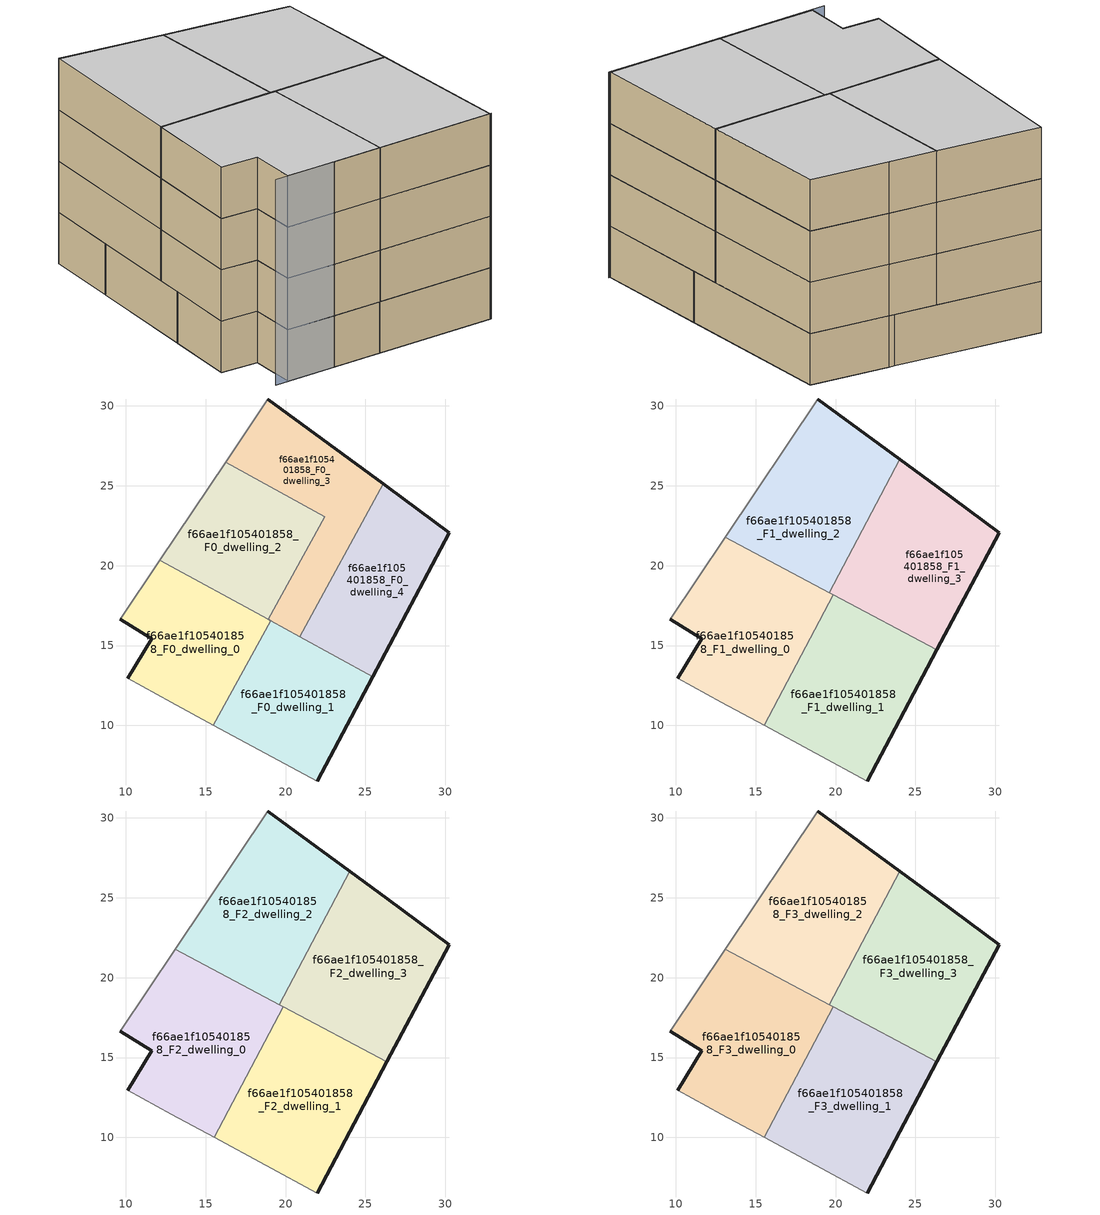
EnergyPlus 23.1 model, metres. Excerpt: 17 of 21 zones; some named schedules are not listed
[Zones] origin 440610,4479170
f66ae1f105401858_F0_dwelling_0
 floor ground (EU_floor_Construction): 15.49,10.02 19.06,16.55 12.14,20.34 9.65,16.63 11.62,15.43 10.12,12.94 12.85,11.44 z0
 wall outside (EU_wall_Construction): 10.12,12.94 11.62,15.43 9.65,16.63 z0:3
 wall adiabatic (EU_wall_Construction): 9.65,16.63 12.14,20.34 / 15.49,10.02 12.85,11.44 10.12,12.94 z0:3
 wall to f66ae1f105401858_F0_dwelling_1 (EU_wall_Construction): 19.06,16.55 15.49,10.02 z0:3
 wall to f66ae1f105401858_F0_dwelling_2 (EU_wall_Construction): 12.14,20.34 18.92,16.63 z0:3
 wall to f66ae1f105401858_F0_dwelling_3 (EU_wall_Construction): 18.92,16.63 19.06,16.55 z0:3
f66ae1f105401858_F0_dwelling_1
 floor ground (EU_floor_Construction): 21.97,6.52 25.45,13.05 19.06,16.55 15.49,10.02 z0
 wall outside (EU_wall_Construction): 25.45,13.05 21.97,6.52 z0:3
 wall adiabatic (EU_wall_Construction): 21.97,6.52 15.49,10.02 z0:3
 wall to f66ae1f105401858_F0_dwelling_4 (EU_wall_Construction): 20.88,15.56 25.45,13.05 z0:3
 wall to f66ae1f105401858_F0_dwelling_3 (EU_wall_Construction): 19.06,16.55 20.88,15.56 z0:3
f66ae1f105401858_F0_dwelling_2
 floor ground (EU_floor_Construction): 18.92,16.63 22.44,23.07 16.24,26.47 12.14,20.34 z0
 wall to f66ae1f105401858_F0_dwelling_3 (EU_wall_Construction): 16.24,26.47 22.44,23.07 18.92,16.63 z0:3
 wall adiabatic (EU_wall_Construction): 12.14,20.34 16.24,26.47 z0:3
f66ae1f105401858_F0_dwelling_3
 floor ground (EU_floor_Construction): 20.88,15.56 26.12,25.12 18.89,30.43 16.24,26.47 22.44,23.07 18.92,16.63 z0
 wall outside (EU_wall_Construction): 18.89,30.43 26.12,25.12 z0:3
 wall adiabatic (EU_wall_Construction): 16.24,26.47 18.89,30.43 z0:3
 wall to f66ae1f105401858_F0_dwelling_4 (EU_wall_Construction): 26.12,25.12 20.88,15.56 z0:3
 ceiling adiabatic (EU_roof_Construction): 21.76,17.16 20.88,15.56 19.02,16.57 19.87,18.17 z3
f66ae1f105401858_F0_dwelling_4
 floor ground (EU_floor_Construction): 25.45,13.05 30.25,22.07 26.36,24.94 26.12,25.12 20.88,15.56 z0
 wall outside (EU_wall_Construction): 26.12,25.12 26.36,24.94 30.25,22.07 25.45,13.05 z0:3
 ceiling adiabatic (EU_roof_Construction): 26.34,14.72 25.45,13.05 20.88,15.56 21.76,17.16 z3
f66ae1f105401858_F1_dwelling_0
 floor to f66ae1f105401858_F0_dwelling_0 (EU_floor_Construction): 17.06,12.9 19.02,16.57 12.14,20.34 9.65,16.63 11.62,15.43 10.12,12.94 12.85,11.44 15.49,10.02 z3
 floor to f66ae1f105401858_F0_dwelling_1 (EU_floor_Construction): 15.52,10 17.06,12.9 15.49,10.02 z3
 floor to f66ae1f105401858_F0_dwelling_2 (EU_floor_Construction): 18.92,16.63 19.78,18.21 13.09,21.77 12.14,20.34 z3
 floor to f66ae1f105401858_F0_dwelling_3 (EU_floor_Construction): 19.02,16.57 19.87,18.17 19.78,18.21 18.92,16.63 z3
 wall outside (EU_wall_Construction): 10.12,12.94 11.62,15.43 9.65,16.63 z3:6
 wall adiabatic (EU_wall_Construction): 9.65,16.63 13.09,21.77 / 15.52,10 12.85,11.44 10.12,12.94 z3:6
 wall to f66ae1f105401858_F1_dwelling_1 (EU_wall_Construction): 19.87,18.17 15.52,10 z3:6
 wall to f66ae1f105401858_F1_dwelling_2 (EU_wall_Construction): 13.09,21.77 19.59,18.31 z3:6
 wall to f66ae1f105401858_F1_dwelling_3 (EU_wall_Construction): 19.59,18.31 19.87,18.17 z3:6
f66ae1f105401858_F1_dwelling_1
 floor to f66ae1f105401858_F0_dwelling_1 (EU_floor_Construction): 21.97,6.52 25.45,13.05 19.06,16.55 17.06,12.9 15.52,10 z3
 floor to f66ae1f105401858_F0_dwelling_0 (EU_floor_Construction): 17.06,12.9 19.06,16.55 19.02,16.57 z3
 floor adiabatic (EU_floor_Construction): 25.45,13.05 26.34,14.72 19.87,18.17 19.02,16.57 z3
 wall outside (EU_wall_Construction): 26.34,14.72 21.97,6.52 z3:6
 wall adiabatic (EU_wall_Construction): 21.97,6.52 15.52,10 z3:6
 wall to f66ae1f105401858_F1_dwelling_3 (EU_wall_Construction): 19.87,18.17 26.34,14.72 z3:6
f66ae1f105401858_F1_dwelling_2
 floor to f66ae1f105401858_F0_dwelling_2 (EU_floor_Construction): 19.59,18.31 22.19,23.21 16.24,26.47 13.09,21.77 z3
 floor to f66ae1f105401858_F0_dwelling_3 (EU_floor_Construction): 22.19,23.21 24.03,26.66 18.89,30.43 16.24,26.47 z3
 wall outside (EU_wall_Construction): 18.89,30.43 24.03,26.66 z3:6
 wall to f66ae1f105401858_F1_dwelling_3 (EU_wall_Construction): 24.03,26.66 19.59,18.31 z3:6
 wall adiabatic (EU_wall_Construction): 13.09,21.77 18.89,30.43 z3:6
f66ae1f105401858_F1_dwelling_3
 floor to f66ae1f105401858_F0_dwelling_3 (EU_floor_Construction): 21.76,17.16 26.12,25.12 24.03,26.66 22.19,23.21 22.44,23.07 19.78,18.21 z3
 floor to f66ae1f105401858_F0_dwelling_4 (EU_floor_Construction): 26.34,14.72 30.25,22.07 26.36,24.94 26.12,25.12 21.76,17.16 z3
 floor to f66ae1f105401858_F0_dwelling_2 (EU_floor_Construction): 19.78,18.21 22.44,23.07 22.19,23.21 19.59,18.31 z3
 wall outside (EU_wall_Construction): 24.03,26.66 26.36,24.94 30.25,22.07 26.34,14.72 z3:6
f66ae1f105401858_F2_dwelling_0
 floor to f66ae1f105401858_F1_dwelling_0 (EU_floor_Construction): 15.52,10 19.87,18.17 13.09,21.77 9.65,16.63 11.62,15.43 10.12,12.94 12.85,11.44 z6
 wall outside (EU_wall_Construction): 10.12,12.94 11.62,15.43 9.65,16.63 z6:9
 wall adiabatic (EU_wall_Construction): 9.65,16.63 13.09,21.77 / 15.52,10 12.85,11.44 10.12,12.94 z6:9
 wall to f66ae1f105401858_F2_dwelling_1 (EU_wall_Construction): 19.87,18.17 15.52,10 z6:9
 wall to f66ae1f105401858_F2_dwelling_2 (EU_wall_Construction): 13.09,21.77 19.59,18.31 z6:9
 wall to f66ae1f105401858_F2_dwelling_3 (EU_wall_Construction): 19.59,18.31 19.87,18.17 z6:9
f66ae1f105401858_F2_dwelling_1
 floor to f66ae1f105401858_F1_dwelling_1 (EU_floor_Construction): 21.97,6.52 26.34,14.72 19.87,18.17 15.52,10 z6
 wall outside (EU_wall_Construction): 26.34,14.72 21.97,6.52 z6:9
 wall adiabatic (EU_wall_Construction): 21.97,6.52 15.52,10 z6:9
 wall to f66ae1f105401858_F2_dwelling_3 (EU_wall_Construction): 19.87,18.17 26.34,14.72 z6:9
f66ae1f105401858_F2_dwelling_2
 floor to f66ae1f105401858_F1_dwelling_2 (EU_floor_Construction): 19.59,18.31 24.03,26.66 18.89,30.43 13.09,21.77 z6
 wall outside (EU_wall_Construction): 18.89,30.43 24.03,26.66 z6:9
 wall to f66ae1f105401858_F2_dwelling_3 (EU_wall_Construction): 24.03,26.66 19.59,18.31 z6:9
 wall adiabatic (EU_wall_Construction): 13.09,21.77 18.89,30.43 z6:9
f66ae1f105401858_F2_dwelling_3
 floor to f66ae1f105401858_F1_dwelling_3 (EU_floor_Construction): 26.34,14.72 30.25,22.07 26.36,24.94 24.03,26.66 19.59,18.31 z6
 wall outside (EU_wall_Construction): 24.03,26.66 26.36,24.94 30.25,22.07 26.34,14.72 z6:9
f66ae1f105401858_F3_dwelling_0
 floor to f66ae1f105401858_F2_dwelling_0 (EU_floor_Construction): 15.52,10 19.87,18.17 13.09,21.77 9.65,16.63 11.62,15.43 10.12,12.94 12.85,11.44 z9
 wall outside (EU_wall_Construction): 10.12,12.94 11.62,15.43 9.65,16.63 z9:12
 wall adiabatic (EU_wall_Construction): 9.65,16.63 13.09,21.77 / 15.52,10 12.85,11.44 10.12,12.94 z9:12
 wall to f66ae1f105401858_F3_dwelling_1 (EU_wall_Construction): 19.87,18.17 15.52,10 z9:12
 wall to f66ae1f105401858_F3_dwelling_2 (EU_wall_Construction): 13.09,21.77 19.59,18.31 z9:12
 wall to f66ae1f105401858_F3_dwelling_3 (EU_wall_Construction): 19.59,18.31 19.87,18.17 z9:12
 ceiling to f66ae1f105401858_F4_dwelling_0 (EU_floor_Construction): 19.87,18.17 15.52,10 12.85,11.44 10.12,12.94 11.62,15.43 9.65,16.63 13.09,21.77 z12
f66ae1f105401858_F3_dwelling_1
 floor to f66ae1f105401858_F2_dwelling_1 (EU_floor_Construction): 21.97,6.52 26.34,14.72 19.87,18.17 15.52,10 z9
 wall outside (EU_wall_Construction): 26.34,14.72 21.97,6.52 z9:12
 wall adiabatic (EU_wall_Construction): 21.97,6.52 15.52,10 z9:12
 wall to f66ae1f105401858_F3_dwelling_3 (EU_wall_Construction): 19.87,18.17 26.34,14.72 z9:12
 ceiling to f66ae1f105401858_F4_dwelling_1 (EU_floor_Construction): 26.34,14.72 21.97,6.52 15.52,10 19.87,18.17 z12
f66ae1f105401858_F3_dwelling_2
 floor to f66ae1f105401858_F2_dwelling_2 (EU_floor_Construction): 19.59,18.31 24.03,26.66 18.89,30.43 13.09,21.77 z9
 wall outside (EU_wall_Construction): 18.89,30.43 24.03,26.66 z9:12
 wall to f66ae1f105401858_F3_dwelling_3 (EU_wall_Construction): 24.03,26.66 19.59,18.31 z9:12
 wall adiabatic (EU_wall_Construction): 13.09,21.77 18.89,30.43 z9:12
 ceiling to f66ae1f105401858_F4_dwelling_2 (EU_floor_Construction): 24.03,26.66 19.59,18.31 13.09,21.77 18.89,30.43 z12
f66ae1f105401858_F3_dwelling_3
 floor to f66ae1f105401858_F2_dwelling_3 (EU_floor_Construction): 26.34,14.72 30.25,22.07 26.36,24.94 24.03,26.66 19.59,18.31 z9
 wall outside (EU_wall_Construction): 24.03,26.66 26.36,24.94 30.25,22.07 26.34,14.72 z9:12
 ceiling to f66ae1f105401858_F4_dwelling_3 (EU_floor_Construction): 26.36,24.94 30.25,22.07 26.34,14.72 19.59,18.31 24.03,26.66 z12
shading: 9.39,13.31 22.05,6.48 z0:12
[Building]
EU S2 Campaign: North Axis=0; Terrain=City; Solar Distribution=FullExterior
[Site:Location]
Madrid: Latitude=40.5; Longitude=-3.5; Time Zone=1; Elevation=609
[SizingPeriod:WeatherFileDays]
AnnualSizingPeriod: Begin Month=1; Begin Day of Month=1; End Month=12; End Day of Month=31; Day of Week for Start Day=Monday; Use Weather File Daylight Saving Period=No; Use Weather File Rain and Snow Indicators=No
[MATERIAL]
EU_InternalMass_Material: Roughness=MediumRough; Thickness=0.1; Conductivity=1; Density=1800; Specific Heat=900; Thermal Absorptance=0.9; Solar Absorptance=0.7; Visible Absorptance=0.7
[MATERIAL:NOMASS] Roughness=MediumRough; Thermal Absorptance=0.9; Solar Absorptance=0.7; Visible Absorptance=0.7
Name | Thermal Resistance
EU_wall_NoMass | 1.60022
EU_roof_NoMass | 1.57597
EU_floor_NoMass | 0.470652
[CONSTRUCTION]
EU_wall_Construction: EU_wall_NoMass
EU_roof_Construction: EU_roof_NoMass
EU_floor_Construction: EU_floor_NoMass
EU_InternalMass_Construction: EU_InternalMass_Material
[ZONE] Type=1; Multiplier=1; Ceiling Height=autocalculate; Floor Area=autocalculate; Part of Total Floor Area=Yes
Name | Volume
f66ae1f105401858_F0_dwelling_0 | 163.139
f66ae1f105401858_F1_dwelling_0; f66ae1f105401858_F2_dwelling_0; f66ae1f105401858_F3_dwelling_0 | 203.915
f66ae1f105401858_F0_dwelling_1 | 163.133
f66ae1f105401858_F1_dwelling_1; f66ae1f105401858_F2_dwelling_1; f66ae1f105401858_F3_dwelling_1 | 203.912
f66ae1f105401858_F0_dwelling_2 | 163.107
f66ae1f105401858_F1_dwelling_2; f66ae1f105401858_F2_dwelling_2; f66ae1f105401858_F3_dwelling_2 | 203.916
f66ae1f105401858_F0_dwelling_3 | 163.126
f66ae1f105401858_F1_dwelling_3; f66ae1f105401858_F2_dwelling_3; f66ae1f105401858_F3_dwelling_3 | 203.914
f66ae1f105401858_F0_dwelling_4 | 163.134
[INTERNALMASS] Construction=EU_InternalMass_Construction
Name | Zone or ZoneList | Surface Area
f66ae1f105401858_F0_dwelling_0_EU_InternalMass | f66ae1f105401858_F0_dwelling_0 | 54.3803
f66ae1f105401858_F0_dwelling_1_EU_InternalMass | f66ae1f105401858_F0_dwelling_1 | 54.3784
f66ae1f105401858_F0_dwelling_2_EU_InternalMass | f66ae1f105401858_F0_dwelling_2 | 54.3701
f66ae1f105401858_F0_dwelling_3_EU_InternalMass | f66ae1f105401858_F0_dwelling_3 | 54.3752
f66ae1f105401858_F0_dwelling_4_EU_InternalMass | f66ae1f105401858_F0_dwelling_4 | 54.3764
f66ae1f105401858_F1_dwelling_0_EU_InternalMass | f66ae1f105401858_F1_dwelling_0 | 67.9724
f66ae1f105401858_F1_dwelling_1_EU_InternalMass | f66ae1f105401858_F1_dwelling_1 | 67.9717
f66ae1f105401858_F1_dwelling_2_EU_InternalMass | f66ae1f105401858_F1_dwelling_2 | 67.9728
f66ae1f105401858_F1_dwelling_3_EU_InternalMass | f66ae1f105401858_F1_dwelling_3 | 67.9715
f66ae1f105401858_F2_dwelling_0_EU_InternalMass | f66ae1f105401858_F2_dwelling_0 | 67.9724
f66ae1f105401858_F2_dwelling_1_EU_InternalMass | f66ae1f105401858_F2_dwelling_1 | 67.9717
f66ae1f105401858_F2_dwelling_2_EU_InternalMass | f66ae1f105401858_F2_dwelling_2 | 67.9728
f66ae1f105401858_F2_dwelling_3_EU_InternalMass | f66ae1f105401858_F2_dwelling_3 | 67.9715
f66ae1f105401858_F3_dwelling_0_EU_InternalMass | f66ae1f105401858_F3_dwelling_0 | 67.9724
f66ae1f105401858_F3_dwelling_1_EU_InternalMass | f66ae1f105401858_F3_dwelling_1 | 67.9717
f66ae1f105401858_F3_dwelling_2_EU_InternalMass | f66ae1f105401858_F3_dwelling_2 | 67.9728
f66ae1f105401858_F3_dwelling_3_EU_InternalMass | f66ae1f105401858_F3_dwelling_3 | 67.9715
[OTHEREQUIPMENT] Fuel Type=Electricity; Design Level Calculation Method=Watts/Area; Power per Zone Floor Area=1; Fraction Latent=0; Fraction Radiant=0; Fraction Lost=0; Carbon Dioxide Generation Rate=0; EndUse Subcategory=EU_Step8_InternalGains
Name | Zone or ZoneList or Space or SpaceList | Schedule
EU_Step8_InternalGain_f66ae1f105401858_F0_dwelling_0_f000 | f66ae1f105401858_F0_dwelling_0 | EU_Step8_GainSchedule_f66ae1f105401858_F0_dwelling_0_f000
EU_Step8_InternalGain_f66ae1f105401858_F0_dwelling_1_f000 | f66ae1f105401858_F0_dwelling_1 | EU_Step8_GainSchedule_f66ae1f105401858_F0_dwelling_1_f000
EU_Step8_InternalGain_f66ae1f105401858_F0_dwelling_2_f000 | f66ae1f105401858_F0_dwelling_2 | EU_Step8_GainSchedule_f66ae1f105401858_F0_dwelling_2_f000
EU_Step8_InternalGain_f66ae1f105401858_F0_dwelling_3_f000 | f66ae1f105401858_F0_dwelling_3 | EU_Step8_GainSchedule_f66ae1f105401858_F0_dwelling_3_f000
EU_Step8_InternalGain_f66ae1f105401858_F0_dwelling_4_f000 | f66ae1f105401858_F0_dwelling_4 | EU_Step8_GainSchedule_f66ae1f105401858_F0_dwelling_4_f000
EU_Step8_InternalGain_f66ae1f105401858_F1_dwelling_0_f000 | f66ae1f105401858_F1_dwelling_0 | EU_Step8_GainSchedule_f66ae1f105401858_F1_dwelling_0_f000
EU_Step8_InternalGain_f66ae1f105401858_F1_dwelling_1_f000 | f66ae1f105401858_F1_dwelling_1 | EU_Step8_GainSchedule_f66ae1f105401858_F1_dwelling_1_f000
EU_Step8_InternalGain_f66ae1f105401858_F1_dwelling_2_f000 | f66ae1f105401858_F1_dwelling_2 | EU_Step8_GainSchedule_f66ae1f105401858_F1_dwelling_2_f000
EU_Step8_InternalGain_f66ae1f105401858_F1_dwelling_3_f000 | f66ae1f105401858_F1_dwelling_3 | EU_Step8_GainSchedule_f66ae1f105401858_F1_dwelling_3_f000
EU_Step8_InternalGain_f66ae1f105401858_F2_dwelling_0_f000 | f66ae1f105401858_F2_dwelling_0 | EU_Step8_GainSchedule_f66ae1f105401858_F2_dwelling_0_f000
EU_Step8_InternalGain_f66ae1f105401858_F2_dwelling_1_f000 | f66ae1f105401858_F2_dwelling_1 | EU_Step8_GainSchedule_f66ae1f105401858_F2_dwelling_1_f000
EU_Step8_InternalGain_f66ae1f105401858_F2_dwelling_2_f000 | f66ae1f105401858_F2_dwelling_2 | EU_Step8_GainSchedule_f66ae1f105401858_F2_dwelling_2_f000
EU_Step8_InternalGain_f66ae1f105401858_F2_dwelling_3_f000 | f66ae1f105401858_F2_dwelling_3 | EU_Step8_GainSchedule_f66ae1f105401858_F2_dwelling_3_f000
EU_Step8_InternalGain_f66ae1f105401858_F3_dwelling_0_f000 | f66ae1f105401858_F3_dwelling_0 | EU_Step8_GainSchedule_f66ae1f105401858_F3_dwelling_0_f000
EU_Step8_InternalGain_f66ae1f105401858_F3_dwelling_1_f000 | f66ae1f105401858_F3_dwelling_1 | EU_Step8_GainSchedule_f66ae1f105401858_F3_dwelling_1_f000
EU_Step8_InternalGain_f66ae1f105401858_F3_dwelling_2_f000 | f66ae1f105401858_F3_dwelling_2 | EU_Step8_GainSchedule_f66ae1f105401858_F3_dwelling_2_f000
EU_Step8_InternalGain_f66ae1f105401858_F3_dwelling_3_f000 | f66ae1f105401858_F3_dwelling_3 | EU_Step8_GainSchedule_f66ae1f105401858_F3_dwelling_3_f000
[ZONEVENTILATION:DESIGNFLOWRATE] Schedule=EU_AlwaysOn; Design Flow Rate Calculation Method=AirChanges/Hour; Air Changes per Hour=0.480704; Ventilation Type=Natural; Fan Pressure Rise=0; Fan Total Efficiency=1; Constant Term Coefficient=1; Temperature Term Coefficient=0; Velocity Term Coefficient=0; Velocity Squared Term Coefficient=0; Minimum Indoor Temperature=-100; Maximum Indoor Temperature=100; Delta Temperature=-100; Minimum Outdoor Temperature=-100; Maximum Outdoor Temperature=100; Maximum Wind Speed=40
Name | Zone or ZoneList or Space or SpaceList
EU_ConstantAir_f66ae1f105401858_F0_dwelling_0 | f66ae1f105401858_F0_dwelling_0
EU_ConstantAir_f66ae1f105401858_F0_dwelling_1 | f66ae1f105401858_F0_dwelling_1
EU_ConstantAir_f66ae1f105401858_F0_dwelling_2 | f66ae1f105401858_F0_dwelling_2
EU_ConstantAir_f66ae1f105401858_F0_dwelling_3 | f66ae1f105401858_F0_dwelling_3
EU_ConstantAir_f66ae1f105401858_F0_dwelling_4 | f66ae1f105401858_F0_dwelling_4
EU_ConstantAir_f66ae1f105401858_F1_dwelling_0 | f66ae1f105401858_F1_dwelling_0
EU_ConstantAir_f66ae1f105401858_F1_dwelling_1 | f66ae1f105401858_F1_dwelling_1
EU_ConstantAir_f66ae1f105401858_F1_dwelling_2 | f66ae1f105401858_F1_dwelling_2
EU_ConstantAir_f66ae1f105401858_F1_dwelling_3 | f66ae1f105401858_F1_dwelling_3
EU_ConstantAir_f66ae1f105401858_F2_dwelling_0 | f66ae1f105401858_F2_dwelling_0
EU_ConstantAir_f66ae1f105401858_F2_dwelling_1 | f66ae1f105401858_F2_dwelling_1
EU_ConstantAir_f66ae1f105401858_F2_dwelling_2 | f66ae1f105401858_F2_dwelling_2
EU_ConstantAir_f66ae1f105401858_F2_dwelling_3 | f66ae1f105401858_F2_dwelling_3
EU_ConstantAir_f66ae1f105401858_F3_dwelling_0 | f66ae1f105401858_F3_dwelling_0
EU_ConstantAir_f66ae1f105401858_F3_dwelling_1 | f66ae1f105401858_F3_dwelling_1
EU_ConstantAir_f66ae1f105401858_F3_dwelling_2 | f66ae1f105401858_F3_dwelling_2
EU_ConstantAir_f66ae1f105401858_F3_dwelling_3 | f66ae1f105401858_F3_dwelling_3
[HVACTEMPLATE:THERMOSTAT] Constant Heating Setpoint=20; Constant Cooling Setpoint=50
EU_HeatOnly_f66ae1f105401858_F0_dwelling_0; EU_HeatOnly_f66ae1f105401858_F0_dwelling_1; EU_HeatOnly_f66ae1f105401858_F0_dwelling_2; EU_HeatOnly_f66ae1f105401858_F0_dwelling_3; EU_HeatOnly_f66ae1f105401858_F0_dwelling_4; EU_HeatOnly_f66ae1f105401858_F1_dwelling_0; EU_HeatOnly_f66ae1f105401858_F1_dwelling_1; EU_HeatOnly_f66ae1f105401858_F1_dwelling_2; EU_HeatOnly_f66ae1f105401858_F1_dwelling_3; EU_HeatOnly_f66ae1f105401858_F2_dwelling_0; EU_HeatOnly_f66ae1f105401858_F2_dwelling_1; EU_HeatOnly_f66ae1f105401858_F2_dwelling_2; EU_HeatOnly_f66ae1f105401858_F2_dwelling_3; EU_HeatOnly_f66ae1f105401858_F3_dwelling_0; EU_HeatOnly_f66ae1f105401858_F3_dwelling_1; EU_HeatOnly_f66ae1f105401858_F3_dwelling_2; EU_HeatOnly_f66ae1f105401858_F3_dwelling_3; EU_HeatOnly_f66ae1f105401858_F4_dwelling_0; EU_HeatOnly_f66ae1f105401858_F4_dwelling_1; EU_HeatOnly_f66ae1f105401858_F4_dwelling_2; EU_HeatOnly_f66ae1f105401858_F4_dwelling_3
